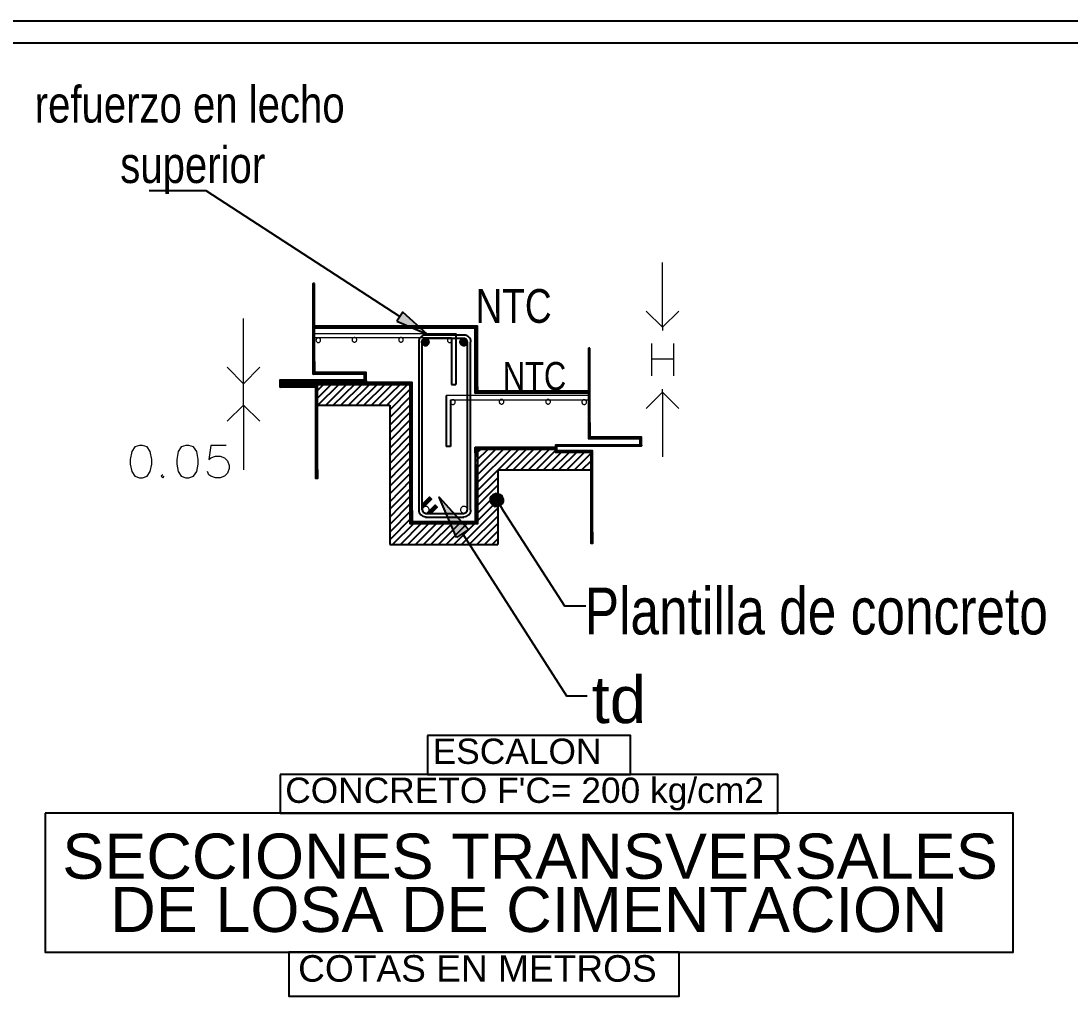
# Model space of a CAD drawing. Header units: metres. Extents: x 2.9 to 42.8, y 1.7 to 28.7.
# Drawn here: x 28.96 to 34.13, y 23.87 to 28.67 of the extents above; entities that cross this region are included whole.
import ezdxf

# ---------------------------------------------------------------- set-up
doc = ezdxf.new("R2010")
doc.units = ezdxf.units.M
for name, color, linetype in [('CIAN', 4, 'Continuous'), ('NEGRO', 7, 'Continuous'), ('RELLENO_NEGRO', 7, 'Continuous'), ('ROJO', 1, 'Continuous'), ('TEXTO', 7, 'Continuous')]:
    doc.layers.add(name, color=color, linetype=linetype)
for name, color, linetype, true_color in [('RELLENO_RGB_221_221_110', 7, 'Continuous', 0xdddd6e), ('RELLENO_RGB_255_191_000', 40, 'Continuous', 0xffbf00), ('RGB_000_184_184', 7, 'Continuous', 0x00b8b8), ('RGB_149_112_000', 7, 'Continuous', 0x957000), ('RGB_221_221_110', 7, 'Continuous', 0xdddd6e), ('RGB_255_191_000', 40, 'Continuous', 0xffbf00)]:
    doc.layers.add(name, color=color, linetype=linetype, true_color=true_color)
doc.styles.add('ArialMT', font='arial.ttf')

msp = doc.modelspace()

# ---------------------------------------------------------------- hatches: boundary and pattern name
at = {"layer": 'RELLENO_NEGRO'}
h = msp.add_hatch(color=256, dxfattribs=at)
h.dxf.hatch_style = 1
h.paths.add_polyline_path([(30.4024, 27.3791), (30.3953, 27.3791), (30.4024, 26.9399), (30.4024, 27.3791)])
h.paths.add_polyline_path([(30.3953, 27.3791), (30.4024, 26.9399), (30.3953, 26.9328), (30.3953, 27.3791)])
h.paths.add_polyline_path([(30.4024, 26.9399), (30.3953, 26.9328), (30.6564, 26.9399), (30.4024, 26.9399)])
h.paths.add_polyline_path([(30.3953, 26.9328), (30.6564, 26.9399), (30.6493, 26.9328), (30.3953, 26.9328)])
h.paths.add_polyline_path([(30.6564, 26.9399), (30.6493, 26.9328), (30.6564, 26.8975), (30.6564, 26.9399)])
h.paths.add_polyline_path([(30.6493, 26.9328), (30.6564, 26.8975), (30.6493, 26.9046), (30.6493, 26.9328)])
h.paths.add_polyline_path([(30.6564, 26.8975), (30.6493, 26.9046), (30.2401, 26.8975), (30.6564, 26.8975)])
h.paths.add_polyline_path([(30.6493, 26.9046), (30.2401, 26.8975), (30.2331, 26.9046), (30.6493, 26.9046)])
h.paths.add_polyline_path([(30.2401, 26.8975), (30.2331, 26.9046), (30.2401, 26.8728), (30.2401, 26.8975)])
h.paths.add_polyline_path([(30.2331, 26.9046), (30.2401, 26.8728), (30.2331, 26.8676), (30.2331, 26.9046)])
h.paths.add_polyline_path([(30.2401, 26.8728), (30.2331, 26.8676), (30.4165, 26.8728), (30.2401, 26.8728)])
h.paths.add_polyline_path([(30.2331, 26.8676), (30.4165, 26.8728), (30.4094, 26.8676), (30.2331, 26.8676)])
h.paths.add_polyline_path([(30.4165, 26.8728), (30.4094, 26.8676), (30.4165, 26.4178), (30.4165, 26.8728)])
h.paths.add_polyline_path([(30.4094, 26.8676), (30.4165, 26.4178), (30.4094, 26.4178), (30.4094, 26.8676)])
h = msp.add_hatch(color=256, dxfattribs=at)
h.dxf.hatch_style = 1
h.paths.add_polyline_path([(30.8081, 27.1939), (30.958, 27.1286), (30.8381, 27.238), (30.8081, 27.1939)])
h = msp.add_hatch(color=256, dxfattribs=at)
h.dxf.hatch_style = 1
h.paths.add_polyline_path([(31.7588, 27.0598), (31.7535, 27.0598), (31.7588, 26.6206), (31.7588, 27.0598)])
h.paths.add_polyline_path([(31.7535, 27.0598), (31.7588, 26.6206), (31.7535, 26.6136), (31.7535, 27.0598)])
h.paths.add_polyline_path([(31.7588, 26.6206), (31.7535, 26.6136), (32.0146, 26.6206), (31.7588, 26.6206)])
h.paths.add_polyline_path([(31.7535, 26.6136), (32.0146, 26.6206), (32.0075, 26.6136), (31.7535, 26.6136)])
h.paths.add_polyline_path([(32.0146, 26.6206), (32.0075, 26.6136), (32.0146, 26.5783), (32.0146, 26.6206)])
h.paths.add_polyline_path([(32.0075, 26.6136), (32.0146, 26.5783), (32.0075, 26.5836), (32.0075, 26.6136)])
h.paths.add_polyline_path([(32.0146, 26.5783), (32.0075, 26.5836), (31.5965, 26.5783), (32.0146, 26.5783)])
h.paths.add_polyline_path([(32.0075, 26.5836), (31.5965, 26.5783), (31.5912, 26.5836), (32.0075, 26.5836)])
h.paths.add_polyline_path([(31.5965, 26.5783), (31.5912, 26.5836), (31.5965, 26.5536), (31.5965, 26.5783)])
h.paths.add_polyline_path([(31.5912, 26.5836), (31.5965, 26.5536), (31.5912, 26.5465), (31.5912, 26.5836)])
h.paths.add_polyline_path([(31.5965, 26.5536), (31.5912, 26.5465), (31.7729, 26.5536), (31.5965, 26.5536)])
h.paths.add_polyline_path([(31.5912, 26.5465), (31.7729, 26.5536), (31.7659, 26.5465), (31.5912, 26.5465)])
h.paths.add_polyline_path([(31.7729, 26.5536), (31.7659, 26.5465), (31.7729, 26.0967), (31.7729, 26.5536)])
h.paths.add_polyline_path([(31.7659, 26.5465), (31.7729, 26.0967), (31.7659, 26.0967), (31.7659, 26.5465)])
h = msp.add_hatch(color=256, dxfattribs=at)
h.dxf.hatch_style = 1
h.paths.add_polyline_path([(31.1027, 26.1267), (31.0162, 26.326), (31.1609, 26.1655), (31.1027, 26.1267)])
at = {"layer": 'RELLENO_RGB_221_221_110'}
h = msp.add_hatch(color=256, dxfattribs=at)
h.dxf.hatch_style = 1
h.paths.add_polyline_path([(30.3989, 27.1692), (30.3989, 27.1586), (31.205, 27.1692), (30.3989, 27.1692)])
h.paths.add_polyline_path([(30.3989, 27.1586), (31.205, 27.1692), (31.1944, 27.1586), (30.3989, 27.1586)])
h.paths.add_polyline_path([(31.205, 27.1692), (31.1944, 27.1586), (31.205, 26.8482), (31.205, 27.1692)])
h.paths.add_polyline_path([(31.1944, 27.1586), (31.205, 26.8482), (31.1944, 26.8376), (31.1944, 27.1586)])
h.paths.add_polyline_path([(31.205, 26.8482), (31.1944, 26.8376), (31.7553, 26.8482), (31.205, 26.8482)])
h.paths.add_polyline_path([(31.1944, 26.8376), (31.7553, 26.8482), (31.7553, 26.8376), (31.1944, 26.8376)])
h = msp.add_hatch(color=256, dxfattribs=at)
h.dxf.hatch_style = 1
h.paths.add_polyline_path([(30.2366, 26.8905), (30.2366, 26.8799), (30.8839, 26.8905), (30.2366, 26.8905)])
h.paths.add_polyline_path([(30.2366, 26.8799), (30.8839, 26.8905), (30.8733, 26.8799), (30.2366, 26.8799)])
h.paths.add_polyline_path([(30.8839, 26.8905), (30.8733, 26.8799), (30.8839, 26.2043), (30.8839, 26.8905)])
h.paths.add_polyline_path([(30.8733, 26.8799), (30.8839, 26.2043), (30.8733, 26.1937), (30.8733, 26.8799)])
h.paths.add_polyline_path([(30.8839, 26.2043), (30.8733, 26.1937), (31.1944, 26.2043), (30.8839, 26.2043)])
h.paths.add_polyline_path([(30.8733, 26.1937), (31.1944, 26.2043), (31.205, 26.1937), (30.8733, 26.1937)])
h.paths.add_polyline_path([(31.1944, 26.2043), (31.205, 26.1937), (31.1944, 26.5712), (31.1944, 26.2043)])
h.paths.add_polyline_path([(31.205, 26.1937), (31.1944, 26.5712), (31.205, 26.5606), (31.205, 26.1937)])
h.paths.add_polyline_path([(31.1944, 26.5712), (31.205, 26.5606), (31.586, 26.5712), (31.1944, 26.5712)])
h.paths.add_polyline_path([(31.205, 26.5606), (31.586, 26.5712), (31.586, 26.5606), (31.205, 26.5606)])
h = msp.add_hatch(color=256, dxfattribs=at)
h.dxf.hatch_style = 1
h.paths.add_polyline_path([(31.2737, 26.2943), (31.2685, 26.3066), (31.3002, 26.3119), (31.2737, 26.2943)])
h.paths.add_polyline_path([(31.2685, 26.3066), (31.3002, 26.3119), (31.2685, 26.319), (31.2685, 26.3066)])
h.paths.add_polyline_path([(31.3002, 26.3119), (31.2685, 26.319), (31.2737, 26.3296), (31.3002, 26.3119)])
h = msp.add_hatch(color=256, dxfattribs=at)
h.dxf.hatch_style = 1
h.paths.add_polyline_path([(31.2737, 26.3296), (31.2826, 26.3384), (31.3002, 26.3119), (31.2737, 26.3296)])
h = msp.add_hatch(color=256, dxfattribs=at)
h.dxf.hatch_style = 1
h.paths.add_polyline_path([(31.2826, 26.3384), (31.2949, 26.3437), (31.3002, 26.3119), (31.2826, 26.3384)])
h.paths.add_polyline_path([(31.2949, 26.3437), (31.3002, 26.3119), (31.3073, 26.3419), (31.2949, 26.3437)])
h.paths.add_polyline_path([(31.3002, 26.3119), (31.3073, 26.3419), (31.3178, 26.3384), (31.3002, 26.3119)])
h = msp.add_hatch(color=256, dxfattribs=at)
h.dxf.hatch_style = 1
h.paths.add_polyline_path([(31.3178, 26.3384), (31.3267, 26.3296), (31.3002, 26.3119), (31.3178, 26.3384)])
h.paths.add_polyline_path([(31.3267, 26.3296), (31.3002, 26.3119), (31.332, 26.3172), (31.3267, 26.3296)])
h.paths.add_polyline_path([(31.3002, 26.3119), (31.332, 26.3172), (31.332, 26.3049), (31.3002, 26.3119)])
h = msp.add_hatch(color=256, dxfattribs=at)
h.dxf.hatch_style = 1
h.paths.add_polyline_path([(31.3055, 26.2802), (31.2932, 26.2802), (31.3002, 26.3119), (31.3055, 26.2802)])
h.paths.add_polyline_path([(31.2932, 26.2802), (31.3002, 26.3119), (31.2808, 26.2855), (31.2932, 26.2802)])
h.paths.add_polyline_path([(31.3002, 26.3119), (31.2808, 26.2855), (31.2737, 26.2943), (31.3002, 26.3119)])
h = msp.add_hatch(color=256, dxfattribs=at)
h.dxf.hatch_style = 1
h.paths.add_polyline_path([(31.332, 26.3049), (31.3267, 26.2925), (31.3002, 26.3119), (31.332, 26.3049)])
h.paths.add_polyline_path([(31.3267, 26.2925), (31.3002, 26.3119), (31.3178, 26.2837), (31.3267, 26.2925)])
h.paths.add_polyline_path([(31.3002, 26.3119), (31.3178, 26.2837), (31.3055, 26.2802), (31.3002, 26.3119)])
at = {"layer": 'RELLENO_RGB_255_191_000'}
h = msp.add_hatch(color=256, dxfattribs=at)
h.dxf.hatch_style = 1
h.paths.add_polyline_path([(30.9651, 27.0969), (30.9333, 27.0969), (30.9651, 27.0933), (30.9651, 27.0969)])
h.paths.add_polyline_path([(30.9333, 27.0969), (30.9651, 27.0933), (30.9316, 27.0933), (30.9333, 27.0969)])
h = msp.add_hatch(color=256, dxfattribs=at)
h.dxf.hatch_style = 1
h.paths.add_polyline_path([(30.9633, 27.1004), (30.9351, 27.1004), (30.9651, 27.0969), (30.9633, 27.1004)])
h.paths.add_polyline_path([(30.9351, 27.1004), (30.9651, 27.0969), (30.9333, 27.0969), (30.9351, 27.1004)])
h = msp.add_hatch(color=256, dxfattribs=at)
h.dxf.hatch_style = 1
h.paths.add_polyline_path([(30.9615, 27.1022), (30.9368, 27.1022), (30.9633, 27.1004), (30.9615, 27.1022)])
h.paths.add_polyline_path([(30.9368, 27.1022), (30.9633, 27.1004), (30.9351, 27.1004), (30.9368, 27.1022)])
h = msp.add_hatch(color=256, dxfattribs=at)
h.dxf.hatch_style = 1
h.paths.add_polyline_path([(30.9598, 27.1039), (30.9386, 27.1039), (30.9615, 27.1022), (30.9598, 27.1039)])
h.paths.add_polyline_path([(30.9386, 27.1039), (30.9615, 27.1022), (30.9368, 27.1022), (30.9386, 27.1039)])
h = msp.add_hatch(color=256, dxfattribs=at)
h.dxf.hatch_style = 1
h.paths.add_polyline_path([(30.9562, 27.1057), (30.9421, 27.1057), (30.9598, 27.1039), (30.9562, 27.1057)])
h.paths.add_polyline_path([(30.9421, 27.1057), (30.9598, 27.1039), (30.9386, 27.1039), (30.9421, 27.1057)])
h = msp.add_hatch(color=256, dxfattribs=at)
h.dxf.hatch_style = 1
h.paths.add_polyline_path([(30.9545, 27.1074), (30.9439, 27.1074), (30.9562, 27.1057), (30.9545, 27.1074)])
h.paths.add_polyline_path([(30.9439, 27.1074), (30.9562, 27.1057), (30.9421, 27.1057), (30.9439, 27.1074)])
h = msp.add_hatch(color=256, dxfattribs=at)
h.dxf.hatch_style = 1
h.paths.add_polyline_path([(30.951, 27.1074), (30.9474, 27.1074), (30.9545, 27.1074), (30.951, 27.1074)])
h.paths.add_polyline_path([(30.9474, 27.1074), (30.9545, 27.1074), (30.9439, 27.1074), (30.9474, 27.1074)])
h = msp.add_hatch(color=256, dxfattribs=at)
h.dxf.hatch_style = 1
h.paths.add_polyline_path([(31.1538, 27.0969), (31.1221, 27.0969), (31.1538, 27.0933), (31.1538, 27.0969)])
h.paths.add_polyline_path([(31.1221, 27.0969), (31.1538, 27.0933), (31.1203, 27.0933), (31.1221, 27.0969)])
h = msp.add_hatch(color=256, dxfattribs=at)
h.dxf.hatch_style = 1
h.paths.add_polyline_path([(31.152, 27.0986), (31.1238, 27.0986), (31.1538, 27.0969), (31.152, 27.0986)])
h.paths.add_polyline_path([(31.1238, 27.0986), (31.1538, 27.0969), (31.1221, 27.0969), (31.1238, 27.0986)])
h = msp.add_hatch(color=256, dxfattribs=at)
h.dxf.hatch_style = 1
h.paths.add_polyline_path([(31.1503, 27.1022), (31.1256, 27.1022), (31.152, 27.1004), (31.1503, 27.1022)])
h.paths.add_polyline_path([(31.1256, 27.1022), (31.152, 27.1004), (31.1238, 27.1004), (31.1256, 27.1022)])
h = msp.add_hatch(color=256, dxfattribs=at)
h.dxf.hatch_style = 1
h.paths.add_polyline_path([(31.152, 27.1004), (31.1238, 27.1004), (31.152, 27.0986), (31.152, 27.1004)])
h.paths.add_polyline_path([(31.1238, 27.1004), (31.152, 27.0986), (31.1238, 27.0986), (31.1238, 27.1004)])
h = msp.add_hatch(color=256, dxfattribs=at)
h.dxf.hatch_style = 1
h.paths.add_polyline_path([(31.1485, 27.1039), (31.1273, 27.1039), (31.1503, 27.1022), (31.1485, 27.1039)])
h.paths.add_polyline_path([(31.1273, 27.1039), (31.1503, 27.1022), (31.1256, 27.1022), (31.1273, 27.1039)])
h = msp.add_hatch(color=256, dxfattribs=at)
h.dxf.hatch_style = 1
h.paths.add_polyline_path([(31.1468, 27.1039), (31.1291, 27.1039), (31.1485, 27.1039), (31.1468, 27.1039)])
h.paths.add_polyline_path([(31.1291, 27.1039), (31.1485, 27.1039), (31.1273, 27.1039), (31.1291, 27.1039)])
h = msp.add_hatch(color=256, dxfattribs=at)
h.dxf.hatch_style = 1
h.paths.add_polyline_path([(31.145, 27.1057), (31.1309, 27.1057), (31.1468, 27.1057), (31.145, 27.1057)])
h.paths.add_polyline_path([(31.1309, 27.1057), (31.1468, 27.1057), (31.1291, 27.1057), (31.1309, 27.1057)])
h = msp.add_hatch(color=256, dxfattribs=at)
h.dxf.hatch_style = 1
h.paths.add_polyline_path([(31.1468, 27.1057), (31.1291, 27.1057), (31.1468, 27.1039), (31.1468, 27.1057)])
h.paths.add_polyline_path([(31.1291, 27.1057), (31.1468, 27.1039), (31.1291, 27.1039), (31.1291, 27.1057)])
h = msp.add_hatch(color=256, dxfattribs=at)
h.dxf.hatch_style = 1
h.paths.add_polyline_path([(31.1432, 27.1074), (31.1326, 27.1074), (31.145, 27.1057), (31.1432, 27.1074)])
h.paths.add_polyline_path([(31.1326, 27.1074), (31.145, 27.1057), (31.1309, 27.1057), (31.1326, 27.1074)])
h = msp.add_hatch(color=256, dxfattribs=at)
h.dxf.hatch_style = 1
h.paths.add_polyline_path([(31.1415, 27.1074), (31.1344, 27.1074), (31.1432, 27.1074), (31.1415, 27.1074)])
h.paths.add_polyline_path([(31.1344, 27.1074), (31.1432, 27.1074), (31.1326, 27.1074), (31.1344, 27.1074)])
h = msp.add_hatch(color=256, dxfattribs=at)
h.dxf.hatch_style = 1
h.paths.add_polyline_path([(31.1379, 27.1074), (31.1397, 27.1074), (31.1344, 27.1074), (31.1379, 27.1074)])
h = msp.add_hatch(color=256, dxfattribs=at)
h.dxf.hatch_style = 1
h.paths.add_polyline_path([(31.1415, 27.1074), (31.1415, 27.1074), (31.1344, 27.1074), (31.1415, 27.1074), (31.1344, 27.1074), (31.1397, 27.1074), (31.1415, 27.1074)])
h = msp.add_hatch(color=256, dxfattribs=at)
h.dxf.hatch_style = 1
h.paths.add_polyline_path([(30.9651, 27.0933), (30.9316, 27.0933), (30.9668, 27.0898), (30.9651, 27.0933)])
h.paths.add_polyline_path([(30.9316, 27.0933), (30.9668, 27.0898), (30.9316, 27.0898), (30.9316, 27.0933)])
h = msp.add_hatch(color=256, dxfattribs=at)
h.dxf.hatch_style = 1
h.paths.add_polyline_path([(30.9668, 27.0898), (30.9316, 27.0898), (30.9651, 27.088), (30.9668, 27.0898)])
h.paths.add_polyline_path([(30.9316, 27.0898), (30.9651, 27.088), (30.9316, 27.088), (30.9316, 27.0898)])
h = msp.add_hatch(color=256, dxfattribs=at)
h.dxf.hatch_style = 1
h.paths.add_polyline_path([(30.9651, 27.088), (30.9316, 27.088), (30.9651, 27.0845), (30.9651, 27.088)])
h.paths.add_polyline_path([(30.9316, 27.088), (30.9651, 27.0845), (30.9333, 27.0845), (30.9316, 27.088)])
h = msp.add_hatch(color=256, dxfattribs=at)
h.dxf.hatch_style = 1
h.paths.add_polyline_path([(30.9651, 27.0845), (30.9333, 27.0845), (30.9633, 27.081), (30.9651, 27.0845)])
h.paths.add_polyline_path([(30.9333, 27.0845), (30.9633, 27.081), (30.9351, 27.081), (30.9333, 27.0845)])
h = msp.add_hatch(color=256, dxfattribs=at)
h.dxf.hatch_style = 1
h.paths.add_polyline_path([(30.9633, 27.081), (30.9351, 27.081), (30.9615, 27.0792), (30.9633, 27.081)])
h.paths.add_polyline_path([(30.9351, 27.081), (30.9615, 27.0792), (30.9368, 27.0792), (30.9351, 27.081)])
h = msp.add_hatch(color=256, dxfattribs=at)
h.dxf.hatch_style = 1
h.paths.add_polyline_path([(30.9615, 27.0792), (30.9368, 27.0792), (30.9598, 27.0775), (30.9615, 27.0792)])
h.paths.add_polyline_path([(30.9368, 27.0792), (30.9598, 27.0775), (30.9386, 27.0775), (30.9368, 27.0792)])
h = msp.add_hatch(color=256, dxfattribs=at)
h.dxf.hatch_style = 1
h.paths.add_polyline_path([(30.9598, 27.0775), (30.9386, 27.0775), (30.9562, 27.0757), (30.9598, 27.0775)])
h.paths.add_polyline_path([(30.9386, 27.0775), (30.9562, 27.0757), (30.9421, 27.0757), (30.9386, 27.0775)])
h = msp.add_hatch(color=256, dxfattribs=at)
h.dxf.hatch_style = 1
h.paths.add_polyline_path([(30.9562, 27.0757), (30.9421, 27.0757), (30.9545, 27.0739), (30.9562, 27.0757)])
h.paths.add_polyline_path([(30.9421, 27.0757), (30.9545, 27.0739), (30.9439, 27.0739), (30.9421, 27.0757)])
h = msp.add_hatch(color=256, dxfattribs=at)
h.dxf.hatch_style = 1
h.paths.add_polyline_path([(30.9545, 27.0739), (30.9439, 27.0739), (30.951, 27.0739), (30.9545, 27.0739)])
h.paths.add_polyline_path([(30.9439, 27.0739), (30.951, 27.0739), (30.9474, 27.0739), (30.9439, 27.0739)])
h = msp.add_hatch(color=256, dxfattribs=at)
h.dxf.hatch_style = 1
h.paths.add_polyline_path([(31.1538, 27.0933), (31.1203, 27.0933), (31.1556, 27.0898), (31.1538, 27.0933)])
h.paths.add_polyline_path([(31.1203, 27.0933), (31.1556, 27.0898), (31.1203, 27.0898), (31.1203, 27.0933)])
h = msp.add_hatch(color=256, dxfattribs=at)
h.dxf.hatch_style = 1
h.paths.add_polyline_path([(31.1556, 27.0898), (31.1203, 27.0898), (31.1538, 27.088), (31.1556, 27.0898)])
h.paths.add_polyline_path([(31.1203, 27.0898), (31.1538, 27.088), (31.1203, 27.088), (31.1203, 27.0898)])
h = msp.add_hatch(color=256, dxfattribs=at)
h.dxf.hatch_style = 1
h.paths.add_polyline_path([(31.1538, 27.088), (31.1203, 27.088), (31.1538, 27.0845), (31.1538, 27.088)])
h.paths.add_polyline_path([(31.1203, 27.088), (31.1538, 27.0845), (31.1221, 27.0845), (31.1203, 27.088)])
h = msp.add_hatch(color=256, dxfattribs=at)
h.dxf.hatch_style = 1
h.paths.add_polyline_path([(31.1538, 27.0845), (31.1221, 27.0845), (31.152, 27.081), (31.1538, 27.0845)])
h.paths.add_polyline_path([(31.1221, 27.0845), (31.152, 27.081), (31.1238, 27.081), (31.1221, 27.0845)])
h = msp.add_hatch(color=256, dxfattribs=at)
h.dxf.hatch_style = 1
h.paths.add_polyline_path([(31.152, 27.081), (31.1238, 27.081), (31.1503, 27.0792), (31.152, 27.081)])
h.paths.add_polyline_path([(31.1238, 27.081), (31.1503, 27.0792), (31.1256, 27.0792), (31.1238, 27.081)])
h = msp.add_hatch(color=256, dxfattribs=at)
h.dxf.hatch_style = 1
h.paths.add_polyline_path([(31.1503, 27.0792), (31.1256, 27.0792), (31.1485, 27.0775), (31.1503, 27.0792)])
h.paths.add_polyline_path([(31.1256, 27.0792), (31.1485, 27.0775), (31.1273, 27.0775), (31.1256, 27.0792)])
h = msp.add_hatch(color=256, dxfattribs=at)
h.dxf.hatch_style = 1
h.paths.add_polyline_path([(31.1485, 27.0775), (31.1273, 27.0775), (31.145, 27.0757), (31.1485, 27.0775)])
h.paths.add_polyline_path([(31.1273, 27.0775), (31.145, 27.0757), (31.1309, 27.0757), (31.1273, 27.0775)])
h = msp.add_hatch(color=256, dxfattribs=at)
h.dxf.hatch_style = 1
h.paths.add_polyline_path([(31.145, 27.0757), (31.1309, 27.0757), (31.1432, 27.0739), (31.145, 27.0757)])
h.paths.add_polyline_path([(31.1309, 27.0757), (31.1432, 27.0739), (31.1326, 27.0739), (31.1309, 27.0757)])
h = msp.add_hatch(color=256, dxfattribs=at)
h.dxf.hatch_style = 1
h.paths.add_polyline_path([(31.1432, 27.0739), (31.1326, 27.0739), (31.1397, 27.0739), (31.1432, 27.0739)])
h.paths.add_polyline_path([(31.1326, 27.0739), (31.1397, 27.0739), (31.1362, 27.0739), (31.1326, 27.0739)])

# ---------------------------------------------------------------- linework, layer by layer
at = {"layer": 'CIAN', "lineweight": -3}
msp.add_lwpolyline([(30.2331, 24.9573), (30.2331, 24.7668), (32.6866, 24.7668), (32.6866, 24.9573)], close=True, dxfattribs=at)
at = {"layer": 'NEGRO', "lineweight": -3}
for points in [[(30.824, 27.215), (29.8679, 27.8359), (29.5875, 27.8359)], [(31.1309, 26.1461), (31.6442, 25.3453), (31.7465, 25.3453)]]:
    msp.add_lwpolyline(points, dxfattribs=at)
at = {"layer": 'NEGRO', "lineweight": 9}
for points in [[(32.1169, 27.3226), (32.1169, 27.4832)], [(32.1169, 27.1639), (32.1169, 27.3226)], [(30.0514, 27.0457), (30.0514, 27.2062)], [(32.198, 27.2433), (32.1169, 27.1639), (32.0375, 27.2433)], [(32.1169, 27.1639), (32.1169, 27.148)], [(29.972, 26.9663), (30.0514, 26.8852), (30.0514, 27.0457)], [(32.064, 26.924), (32.064, 27.0828)], [(32.1716, 27.0828), (32.1716, 26.924)], [(32.064, 27.0069), (32.1716, 27.0069)], [(30.0514, 26.7794), (30.0514, 26.8852), (30.1325, 26.9663)], [(32.0375, 26.7635), (32.1169, 26.8429), (32.198, 26.7635)], [(32.1169, 26.8429), (32.1169, 26.8587)], [(32.1169, 26.8429), (32.1169, 26.6841)], [(29.972, 26.7), (30.0514, 26.7794), (30.1325, 26.7)], [(30.0514, 26.7794), (30.0514, 26.6188)], [(32.1169, 26.6841), (32.1169, 26.5236)], [(29.9667, 26.58), (29.8909, 26.58), (29.882, 26.5112), (29.8909, 26.5201), (29.9138, 26.5271), (29.9367, 26.5271), (29.9579, 26.5201), (29.9738, 26.5042), (29.9808, 26.4813), (29.9808, 26.4672), (29.9738, 26.4442), (29.9579, 26.4283), (29.9367, 26.4213), (29.9138, 26.4213), (29.8909, 26.4283), (29.882, 26.4354), (29.875, 26.4513)], [(30.0514, 26.6188), (30.0514, 26.4601)], [(29.6545, 26.4354), (29.6457, 26.4283), (29.6545, 26.4213), (29.6616, 26.4283)]]:
    msp.add_lwpolyline(points, dxfattribs=at)
at = {"layer": 'NEGRO', "lineweight": -3}
for points in [[(30.4024, 27.3791), (30.3953, 27.3791), (30.4024, 26.9399)], [(30.3953, 27.3791), (30.4024, 26.9399), (30.3953, 26.9328)], [(30.8081, 27.1939), (30.958, 27.1286), (30.8381, 27.238)], [(31.7588, 27.0598), (31.7535, 27.0598), (31.7588, 26.6206)], [(31.7535, 27.0598), (31.7588, 26.6206), (31.7535, 26.6136)], [(30.4024, 26.9399), (30.3953, 26.9328), (30.6564, 26.9399)], [(30.3953, 26.9328), (30.6564, 26.9399), (30.6493, 26.9328)], [(30.6564, 26.9399), (30.6493, 26.9328), (30.6564, 26.8975)], [(30.6493, 26.9046), (30.2401, 26.8975), (30.2331, 26.9046)], [(30.2401, 26.8975), (30.2331, 26.9046), (30.2401, 26.8728)], [(30.2331, 26.9046), (30.2401, 26.8728), (30.2331, 26.8676)], [(30.6564, 26.8975), (30.6493, 26.9046), (30.2401, 26.8975)], [(30.6493, 26.9328), (30.6564, 26.8975), (30.6493, 26.9046)], [(30.2401, 26.8728), (30.2331, 26.8676), (30.4165, 26.8728)], [(30.2331, 26.8676), (30.4165, 26.8728), (30.4094, 26.8676)], [(30.4165, 26.8728), (30.4094, 26.8676), (30.4165, 26.4178)], [(30.4094, 26.8676), (30.4165, 26.4178), (30.4094, 26.4178)], [(32.0075, 26.5836), (31.5965, 26.5783), (31.5912, 26.5836)], [(31.5965, 26.5783), (31.5912, 26.5836), (31.5965, 26.5536)], [(31.5912, 26.5836), (31.5965, 26.5536), (31.5912, 26.5465)], [(32.0146, 26.5783), (32.0075, 26.5836), (31.5965, 26.5783)], [(31.7588, 26.6206), (31.7535, 26.6136), (32.0146, 26.6206)], [(31.7535, 26.6136), (32.0146, 26.6206), (32.0075, 26.6136)], [(32.0146, 26.6206), (32.0075, 26.6136), (32.0146, 26.5783)], [(32.0075, 26.6136), (32.0146, 26.5783), (32.0075, 26.5836)], [(31.5965, 26.5536), (31.5912, 26.5465), (31.7729, 26.5536)], [(31.5912, 26.5465), (31.7729, 26.5536), (31.7659, 26.5465)], [(31.7729, 26.5536), (31.7659, 26.5465), (31.7729, 26.0967)], [(31.7659, 26.5465), (31.7729, 26.0967), (31.7659, 26.0967)], [(31.1027, 26.1267), (31.0162, 26.326), (31.1609, 26.1655)], [(30.9598, 25.1495), (30.9598, 24.9573), (31.9599, 24.9573), (31.9599, 25.1495)], [(29.0742, 24.7668), (29.0742, 24.0824), (33.8455, 24.0824), (33.8455, 24.7668)], [(30.2754, 24.0824), (30.2754, 23.8654), (32.1998, 23.8654), (32.1998, 24.0824)]]:
    msp.add_lwpolyline(points, close=True, dxfattribs=at)
at = {"layer": 'NEGRO', "lineweight": 9}
for points in [[(29.5398, 26.58), (29.5169, 26.573), (29.501, 26.5501), (29.494, 26.5112), (29.494, 26.4883), (29.501, 26.4513), (29.5169, 26.4283), (29.5398, 26.4213), (29.554, 26.4213), (29.5769, 26.4283), (29.5928, 26.4513), (29.5998, 26.4883), (29.5998, 26.5112), (29.5928, 26.5501), (29.5769, 26.573), (29.554, 26.58)], [(29.7674, 26.58), (29.7445, 26.573), (29.7303, 26.5501), (29.7233, 26.5112), (29.7233, 26.4883), (29.7303, 26.4513), (29.7445, 26.4283), (29.7674, 26.4213), (29.7833, 26.4213), (29.8062, 26.4283), (29.8221, 26.4513), (29.8291, 26.4883), (29.8291, 26.5112), (29.8221, 26.5501), (29.8062, 26.573), (29.7833, 26.58)]]:
    msp.add_lwpolyline(points, close=True, dxfattribs=at)
at = {"layer": 'RGB_000_184_184', "lineweight": -3}
msp.add_lwpolyline([(3.9017, 28.6738), (41.8042, 28.6738), (41.8042, 28.5644), (3.9017, 28.5644)], dxfattribs=at)
at = {"layer": 'RGB_149_112_000', "lineweight": -3}
for points in [[(31.1997, 27.1639), (31.1997, 26.8429)], [(31.078, 27.111), (31.078, 26.8817)], [(31.0991, 27.1321), (31.0991, 26.8817)], [(30.2366, 26.8852), (30.8786, 26.8852)], [(30.8786, 26.8852), (30.8786, 26.5236)], [(31.078, 26.8817), (31.0991, 26.8817)], [(31.1997, 26.8429), (31.7553, 26.8429)], [(31.0515, 26.827), (31.0515, 26.5747)], [(31.0727, 26.8058), (31.0727, 26.5747)], [(31.0727, 26.5747), (31.0515, 26.5747)]]:
    msp.add_lwpolyline(points, dxfattribs=at)
at = {"layer": 'RGB_221_221_110', "lineweight": -3}
for points in [[(30.3989, 27.1692), (30.3989, 27.1586), (31.205, 27.1692)], [(30.3989, 27.1586), (31.205, 27.1692), (31.1944, 27.1586)], [(31.205, 27.1692), (31.1944, 27.1586), (31.205, 26.8482)], [(31.1944, 27.1586), (31.205, 26.8482), (31.1944, 26.8376)], [(30.2366, 26.8905), (30.2366, 26.8799), (30.8839, 26.8905)], [(30.2366, 26.8799), (30.8839, 26.8905), (30.8733, 26.8799)], [(30.8839, 26.8905), (30.8733, 26.8799), (30.8839, 26.2043)], [(30.8733, 26.8799), (30.8839, 26.2043), (30.8733, 26.1937)], [(31.205, 26.8482), (31.1944, 26.8376), (31.7553, 26.8482)], [(31.1944, 26.8376), (31.7553, 26.8482), (31.7553, 26.8376)], [(31.1944, 26.2043), (31.205, 26.1937), (31.1944, 26.5712)], [(31.205, 26.1937), (31.1944, 26.5712), (31.205, 26.5606)], [(31.1944, 26.5712), (31.205, 26.5606), (31.586, 26.5712)], [(31.205, 26.5606), (31.586, 26.5712), (31.586, 26.5606)], [(31.3002, 26.3119), (31.2685, 26.319), (31.2737, 26.3296)], [(31.2737, 26.3296), (31.2826, 26.3384), (31.3002, 26.3119)], [(31.2826, 26.3384), (31.2949, 26.3437), (31.3002, 26.3119)], [(31.2949, 26.3437), (31.3002, 26.3119), (31.3073, 26.3419)], [(31.3002, 26.3119), (31.3073, 26.3419), (31.3178, 26.3384)], [(31.3178, 26.3384), (31.3267, 26.3296), (31.3002, 26.3119)], [(31.3267, 26.3296), (31.3002, 26.3119), (31.332, 26.3172)], [(31.2685, 26.3066), (31.3002, 26.3119), (31.2685, 26.319)], [(31.2737, 26.2943), (31.2685, 26.3066), (31.3002, 26.3119)], [(31.3002, 26.3119), (31.2808, 26.2855), (31.2737, 26.2943)], [(31.2932, 26.2802), (31.3002, 26.3119), (31.2808, 26.2855)], [(31.3055, 26.2802), (31.2932, 26.2802), (31.3002, 26.3119)], [(31.3002, 26.3119), (31.332, 26.3172), (31.332, 26.3049)], [(31.332, 26.3049), (31.3267, 26.2925), (31.3002, 26.3119)], [(31.3267, 26.2925), (31.3002, 26.3119), (31.3178, 26.2837)], [(31.3002, 26.3119), (31.3178, 26.2837), (31.3055, 26.2802)], [(30.8839, 26.2043), (30.8733, 26.1937), (31.1944, 26.2043)], [(30.8733, 26.1937), (31.1944, 26.2043), (31.205, 26.1937)]]:
    msp.add_lwpolyline(points, close=True, dxfattribs=at)
for points in [[(30.3989, 27.1639), (31.1997, 27.1639)], [(30.2454, 26.8711), (30.2613, 26.8852)], [(30.2842, 26.8711), (30.2983, 26.8852)], [(30.3212, 26.8711), (30.3371, 26.8852)], [(30.3583, 26.8711), (30.3742, 26.8852)], [(30.3971, 26.8711), (30.413, 26.8852)], [(30.413, 26.8482), (30.45, 26.8852)], [(30.413, 26.8111), (30.4871, 26.8852)], [(30.4183, 26.7794), (30.5259, 26.8852)], [(30.4571, 26.7794), (30.5629, 26.8852)], [(30.4941, 26.7794), (30.6017, 26.8852)], [(30.5312, 26.7794), (30.6387, 26.8852)], [(30.57, 26.7794), (30.6758, 26.8852)], [(30.607, 26.7794), (30.7146, 26.8852)], [(30.6458, 26.7794), (30.7516, 26.8852)], [(30.6828, 26.7794), (30.7887, 26.8852)], [(30.7199, 26.7794), (30.8275, 26.8852)], [(30.7587, 26.7794), (30.8645, 26.8852)], [(30.7728, 26.7564), (30.8786, 26.8623)], [(30.7728, 26.7176), (30.8786, 26.8252)], [(30.7728, 26.6806), (30.8786, 26.7864)], [(30.413, 26.7794), (30.7728, 26.7794)], [(30.7728, 26.7794), (30.7728, 26.0914)], [(30.7728, 26.6435), (30.8786, 26.7494)], [(30.7728, 26.6047), (30.8786, 26.7123)], [(30.7728, 26.5677), (30.8786, 26.6735)], [(30.7728, 26.5289), (30.8786, 26.6365)], [(30.7728, 26.4918), (30.8786, 26.5994)], [(30.7728, 26.4548), (30.8786, 26.5606)], [(31.1997, 26.5412), (31.2244, 26.5659)], [(31.1997, 26.5042), (31.2614, 26.5659)], [(31.1997, 26.4654), (31.2984, 26.5659)], [(31.1997, 26.4283), (31.3372, 26.5659)], [(31.1997, 26.3913), (31.3743, 26.5659)], [(31.1997, 26.3525), (31.4131, 26.5659)], [(31.1997, 26.5659), (31.593, 26.5659)], [(31.1997, 26.5659), (31.1997, 26.5236)], [(31.3443, 26.4601), (31.4501, 26.5659)], [(31.3813, 26.4601), (31.4872, 26.5659)], [(31.4184, 26.4601), (31.526, 26.5659)], [(31.4572, 26.4601), (31.563, 26.5659)], [(31.4942, 26.4601), (31.593, 26.5589)], [(31.5313, 26.4601), (31.623, 26.5501)], [(31.5701, 26.4601), (31.6618, 26.5501)], [(31.6071, 26.4601), (31.6988, 26.5501)], [(31.6459, 26.4601), (31.7359, 26.5501)], [(31.683, 26.4601), (31.7694, 26.5465)], [(30.7728, 26.416), (30.8786, 26.5236)], [(30.7728, 26.379), (30.8786, 26.4848)], [(31.72, 26.4601), (31.7694, 26.5077)], [(30.7728, 26.3419), (30.8786, 26.4478)], [(31.3055, 26.4601), (31.7694, 26.4601)], [(31.3055, 26.4601), (31.3055, 26.0914)], [(31.7588, 26.4601), (31.7694, 26.4707)], [(30.7728, 26.3031), (30.8786, 26.4107)], [(30.7728, 26.2661), (30.8786, 26.3719)], [(31.1997, 26.3155), (31.3055, 26.4213)], [(31.1997, 26.2784), (31.3055, 26.3843)], [(30.7728, 26.2273), (30.8786, 26.3349)], [(31.1997, 26.2396), (31.3055, 26.3472)], [(30.7728, 26.1902), (30.8786, 26.2978)], [(31.1273, 26.0914), (31.3055, 26.2714)], [(31.1997, 26.2026), (31.3055, 26.3084)], [(31.3178, 26.2837), (31.3337, 26.2572)], [(30.7728, 26.1532), (30.8786, 26.259)], [(30.7728, 26.1144), (30.8786, 26.222)], [(31.1644, 26.0914), (31.3055, 26.2326)], [(31.3337, 26.2572), (31.6336, 25.7898), (31.7394, 25.7898)], [(30.7869, 26.0914), (30.8945, 26.199)], [(30.8257, 26.0914), (30.9316, 26.199)], [(30.8628, 26.0914), (30.9686, 26.199)], [(30.8786, 26.199), (31.1997, 26.199)], [(30.8998, 26.0914), (31.0074, 26.199)], [(30.9386, 26.0914), (31.0444, 26.199)], [(30.9757, 26.0914), (31.0833, 26.199)], [(31.0127, 26.0914), (31.1203, 26.199)], [(31.0515, 26.0914), (31.1573, 26.199)], [(31.0885, 26.0914), (31.1961, 26.199)], [(31.2014, 26.0914), (31.3055, 26.1955)], [(31.2402, 26.0914), (31.3055, 26.1585)], [(31.2773, 26.0914), (31.3055, 26.1197)], [(30.7728, 26.0914), (31.3055, 26.0914)]]:
    msp.add_lwpolyline(points, dxfattribs=at)
at = {"layer": 'RGB_255_191_000', "lineweight": -3}
for points in [[(30.9501, 27.1251), (30.9431, 27.1244), (30.9367, 27.1224), (30.9308, 27.1192), (30.9258, 27.115), (30.9216, 27.1099), (30.9184, 27.1041), (30.9164, 27.0976), (30.9157, 27.0907)], [(30.9501, 27.1074), (30.9467, 27.1071), (30.9436, 27.1061), (30.9407, 27.1046), (30.9382, 27.1025), (30.9362, 27.1001), (30.9346, 27.0972), (30.9337, 27.0941), (30.9333, 27.0907)], [(31.1379, 27.1251), (30.9492, 27.1251)], [(31.1379, 27.1074), (30.9492, 27.1074)], [(31.1538, 27.0969), (31.1221, 27.0969), (31.1538, 27.0969)], [(31.1221, 27.0969), (31.1538, 27.0969), (31.1221, 27.0969)], [(31.1503, 27.1022), (31.1256, 27.1022), (31.1503, 27.1022)], [(31.1256, 27.1022), (31.1503, 27.1022), (31.1256, 27.1022)], [(31.1732, 27.0907), (31.1725, 27.0976), (31.1705, 27.1041), (31.1673, 27.1099), (31.1631, 27.115), (31.158, 27.1192), (31.1522, 27.1224), (31.1457, 27.1244), (31.1388, 27.1251)], [(31.1556, 27.0907), (31.1552, 27.0941), (31.1543, 27.0972), (31.1527, 27.1001), (31.1507, 27.1025), (31.1482, 27.1046), (31.1453, 27.1061), (31.1422, 27.1071), (31.1388, 27.1074)], [(30.9157, 27.0898), (30.9157, 26.2625)], [(30.9316, 27.0898), (30.9316, 26.2625)], [(31.1538, 27.0933), (31.1203, 27.0933), (31.1538, 27.0933)], [(31.1203, 27.0933), (31.1538, 27.0933), (31.1203, 27.0933)], [(31.1556, 26.2625), (31.1556, 27.0898)], [(31.1714, 26.2625), (31.1714, 27.0898)], [(30.9157, 26.9663), (30.9157, 26.9434)], [(30.9368, 26.2731), (30.9792, 26.3155), (30.9686, 26.326), (30.9316, 26.2872)], [(30.9598, 26.2484), (30.9968, 26.2855), (31.0074, 26.2767), (30.9757, 26.2449)], [(30.9157, 26.2634), (30.9164, 26.2565), (30.9184, 26.25), (30.9216, 26.2442), (30.9258, 26.2391), (30.9308, 26.2349), (30.9367, 26.2317), (30.9431, 26.2297), (30.9501, 26.229)], [(30.9333, 26.2634), (30.9337, 26.26), (30.9346, 26.2569), (30.9362, 26.2541), (30.9382, 26.2516), (30.9407, 26.2495), (30.9436, 26.248), (30.9467, 26.247), (30.9501, 26.2467)], [(30.9492, 26.2449), (31.1379, 26.2449)], [(30.9492, 26.2273), (31.1379, 26.2273)], [(31.1388, 26.2467), (31.1422, 26.247), (31.1453, 26.248), (31.1482, 26.2495), (31.1507, 26.2516), (31.1527, 26.2541), (31.1543, 26.2569), (31.1552, 26.26), (31.1556, 26.2634)], [(31.1388, 26.229), (31.1457, 26.2297), (31.1522, 26.2317), (31.158, 26.2349), (31.1631, 26.2391), (31.1673, 26.2442), (31.1705, 26.25), (31.1725, 26.2565), (31.1732, 26.2634)]]:
    msp.add_lwpolyline(points, dxfattribs=at)
for points in [[(30.9333, 27.0969), (30.9651, 27.0933), (30.9316, 27.0933)], [(30.9351, 27.1004), (30.9651, 27.0969), (30.9333, 27.0969)], [(30.9651, 27.0969), (30.9333, 27.0969), (30.9651, 27.0933)], [(30.9368, 27.1022), (30.9633, 27.1004), (30.9351, 27.1004)], [(30.9633, 27.1004), (30.9351, 27.1004), (30.9651, 27.0969)], [(30.9386, 27.1039), (30.9615, 27.1022), (30.9368, 27.1022)], [(30.9615, 27.1022), (30.9368, 27.1022), (30.9633, 27.1004)], [(30.9421, 27.1057), (30.9598, 27.1039), (30.9386, 27.1039)], [(30.9598, 27.1039), (30.9386, 27.1039), (30.9615, 27.1022)], [(30.9439, 27.1074), (30.9562, 27.1057), (30.9421, 27.1057)], [(30.9562, 27.1057), (30.9421, 27.1057), (30.9598, 27.1039)], [(30.9474, 27.1074), (30.9545, 27.1074), (30.9439, 27.1074)], [(30.9545, 27.1074), (30.9439, 27.1074), (30.9562, 27.1057)], [(30.951, 27.1074), (30.9474, 27.1074), (30.9545, 27.1074)], [(31.1221, 27.0969), (31.1538, 27.0933), (31.1203, 27.0933)], [(31.1238, 27.0986), (31.1538, 27.0969), (31.1221, 27.0969)], [(31.1538, 27.0969), (31.1221, 27.0969), (31.1538, 27.0933)], [(31.1256, 27.1022), (31.152, 27.1004), (31.1238, 27.1004)], [(31.152, 27.1004), (31.1238, 27.1004), (31.152, 27.0986)], [(31.1238, 27.1004), (31.152, 27.0986), (31.1238, 27.0986)], [(31.152, 27.0986), (31.1238, 27.0986), (31.1538, 27.0969)], [(31.1273, 27.1039), (31.1503, 27.1022), (31.1256, 27.1022)], [(31.1503, 27.1022), (31.1256, 27.1022), (31.152, 27.1004)], [(31.1291, 27.1039), (31.1485, 27.1039), (31.1273, 27.1039)], [(31.1485, 27.1039), (31.1273, 27.1039), (31.1503, 27.1022)], [(31.1309, 27.1057), (31.1468, 27.1057), (31.1291, 27.1057)], [(31.1468, 27.1057), (31.1291, 27.1057), (31.1468, 27.1039)], [(31.1291, 27.1057), (31.1468, 27.1039), (31.1291, 27.1039)], [(31.1468, 27.1039), (31.1291, 27.1039), (31.1485, 27.1039)], [(31.1326, 27.1074), (31.145, 27.1057), (31.1309, 27.1057)], [(31.145, 27.1057), (31.1309, 27.1057), (31.1468, 27.1057)], [(31.1344, 27.1074), (31.1432, 27.1074), (31.1326, 27.1074)], [(31.1432, 27.1074), (31.1326, 27.1074), (31.145, 27.1057)], [(31.1379, 27.1074), (31.1397, 27.1074), (31.1344, 27.1074)], [(31.1415, 27.1074), (31.1344, 27.1074), (31.1415, 27.1074), (31.1344, 27.1074), (31.1397, 27.1074)], [(31.1415, 27.1074), (31.1344, 27.1074), (31.1432, 27.1074)], [(30.9651, 27.0933), (30.9316, 27.0933), (30.9668, 27.0898)], [(30.9316, 27.0933), (30.9668, 27.0898), (30.9316, 27.0898)], [(30.9668, 27.0898), (30.9316, 27.0898), (30.9651, 27.088)], [(30.9316, 27.0898), (30.9651, 27.088), (30.9316, 27.088)], [(30.9651, 27.088), (30.9316, 27.088), (30.9651, 27.0845)], [(30.9316, 27.088), (30.9651, 27.0845), (30.9333, 27.0845)], [(30.9651, 27.0845), (30.9333, 27.0845), (30.9633, 27.081)], [(30.9333, 27.0845), (30.9633, 27.081), (30.9351, 27.081)], [(30.9633, 27.081), (30.9351, 27.081), (30.9615, 27.0792)], [(30.9351, 27.081), (30.9615, 27.0792), (30.9368, 27.0792)], [(30.9615, 27.0792), (30.9368, 27.0792), (30.9598, 27.0775)], [(30.9368, 27.0792), (30.9598, 27.0775), (30.9386, 27.0775)], [(30.9598, 27.0775), (30.9386, 27.0775), (30.9562, 27.0757)], [(30.9386, 27.0775), (30.9562, 27.0757), (30.9421, 27.0757)], [(30.9562, 27.0757), (30.9421, 27.0757), (30.9545, 27.0739)], [(30.9421, 27.0757), (30.9545, 27.0739), (30.9439, 27.0739)], [(30.9545, 27.0739), (30.9439, 27.0739), (30.951, 27.0739)], [(30.9439, 27.0739), (30.951, 27.0739), (30.9474, 27.0739)], [(31.1538, 27.0933), (31.1203, 27.0933), (31.1556, 27.0898)], [(31.1203, 27.0933), (31.1556, 27.0898), (31.1203, 27.0898)], [(31.1556, 27.0898), (31.1203, 27.0898), (31.1538, 27.088)], [(31.1203, 27.0898), (31.1538, 27.088), (31.1203, 27.088)], [(31.1538, 27.088), (31.1203, 27.088), (31.1538, 27.0845)], [(31.1203, 27.088), (31.1538, 27.0845), (31.1221, 27.0845)], [(31.1538, 27.0845), (31.1221, 27.0845), (31.152, 27.081)], [(31.1221, 27.0845), (31.152, 27.081), (31.1238, 27.081)], [(31.152, 27.081), (31.1238, 27.081), (31.1503, 27.0792)], [(31.1238, 27.081), (31.1503, 27.0792), (31.1256, 27.0792)], [(31.1503, 27.0792), (31.1256, 27.0792), (31.1485, 27.0775)], [(31.1256, 27.0792), (31.1485, 27.0775), (31.1273, 27.0775)], [(31.1485, 27.0775), (31.1273, 27.0775), (31.145, 27.0757)], [(31.1273, 27.0775), (31.145, 27.0757), (31.1309, 27.0757)], [(31.145, 27.0757), (31.1309, 27.0757), (31.1432, 27.0739)], [(31.1309, 27.0757), (31.1432, 27.0739), (31.1326, 27.0739)], [(31.1432, 27.0739), (31.1326, 27.0739), (31.1397, 27.0739)], [(31.1326, 27.0739), (31.1397, 27.0739), (31.1362, 27.0739)]]:
    msp.add_lwpolyline(points, close=True, dxfattribs=at)
at = {"layer": 'RGB_255_191_000', "lineweight": 20}
for points in [[(30.9668, 27.0907), (30.9665, 27.0941), (30.9655, 27.0972), (30.964, 27.1001), (30.9619, 27.1025), (30.9594, 27.1046), (30.9566, 27.1061), (30.9535, 27.1071), (30.9501, 27.1074), (30.9467, 27.1071), (30.9436, 27.1061), (30.9407, 27.1046), (30.9382, 27.1025), (30.9362, 27.1001), (30.9346, 27.0972), (30.9337, 27.0941), (30.9333, 27.0907), (30.9337, 27.0873), (30.9346, 27.0842), (30.9362, 27.0813), (30.9382, 27.0788), (30.9407, 27.0768), (30.9436, 27.0752), (30.9467, 27.0743), (30.9501, 27.0739), (30.9535, 27.0743), (30.9566, 27.0752), (30.9594, 27.0768), (30.9619, 27.0788), (30.964, 27.0813), (30.9655, 27.0842), (30.9665, 27.0873)], [(31.1556, 27.0907), (31.1552, 27.0941), (31.1543, 27.0972), (31.1527, 27.1001), (31.1507, 27.1025), (31.1482, 27.1046), (31.1453, 27.1061), (31.1422, 27.1071), (31.1388, 27.1074), (31.1354, 27.1071), (31.1323, 27.1061), (31.1294, 27.1046), (31.127, 27.1025), (31.1249, 27.1001), (31.1234, 27.0972), (31.1224, 27.0941), (31.1221, 27.0907), (31.1224, 27.0873), (31.1234, 27.0842), (31.1249, 27.0813), (31.127, 27.0788), (31.1294, 27.0768), (31.1323, 27.0752), (31.1354, 27.0743), (31.1388, 27.0739), (31.1422, 27.0743), (31.1453, 27.0752), (31.1482, 27.0768), (31.1507, 27.0788), (31.1527, 27.0813), (31.1543, 27.0842), (31.1552, 27.0873)], [(30.9668, 26.2634), (30.9665, 26.2668), (30.9655, 26.2699), (30.964, 26.2728), (30.9619, 26.2753), (30.9594, 26.2773), (30.9566, 26.2789), (30.9535, 26.2798), (30.9501, 26.2802), (30.9467, 26.2798), (30.9436, 26.2789), (30.9407, 26.2773), (30.9382, 26.2753), (30.9362, 26.2728), (30.9346, 26.2699), (30.9337, 26.2668), (30.9333, 26.2634), (30.9337, 26.26), (30.9346, 26.2569), (30.9362, 26.2541), (30.9382, 26.2516), (30.9407, 26.2495), (30.9436, 26.248), (30.9467, 26.247), (30.9501, 26.2467), (30.9535, 26.247), (30.9566, 26.248), (30.9594, 26.2495), (30.9619, 26.2516), (30.964, 26.2541), (30.9655, 26.2569), (30.9665, 26.26)], [(31.1556, 26.2634), (31.1552, 26.2668), (31.1543, 26.2699), (31.1527, 26.2728), (31.1507, 26.2753), (31.1482, 26.2773), (31.1453, 26.2789), (31.1422, 26.2798), (31.1388, 26.2802), (31.1354, 26.2798), (31.1323, 26.2789), (31.1294, 26.2773), (31.127, 26.2753), (31.1249, 26.2728), (31.1234, 26.2699), (31.1224, 26.2668), (31.1221, 26.2634), (31.1224, 26.26), (31.1234, 26.2569), (31.1249, 26.2541), (31.127, 26.2516), (31.1294, 26.2495), (31.1323, 26.248), (31.1354, 26.247), (31.1388, 26.2467), (31.1422, 26.247), (31.1453, 26.248), (31.1482, 26.2495), (31.1507, 26.2516), (31.1527, 26.2541), (31.1543, 26.2569), (31.1552, 26.26)]]:
    msp.add_lwpolyline(points, close=True, dxfattribs=at)
at = {"layer": 'ROJO', "lineweight": 15}
for points in [[(30.3989, 27.1321), (31.0991, 27.1321)], [(31.078, 27.111), (30.3989, 27.111)], [(31.7518, 26.827), (31.0515, 26.827)], [(31.0727, 26.8058), (31.7518, 26.8058)]]:
    msp.add_lwpolyline(points, dxfattribs=at)
for points in [[(30.4324, 27.0995), (30.4321, 27.1018), (30.4315, 27.104), (30.4304, 27.1059), (30.429, 27.1076), (30.4273, 27.109), (30.4254, 27.1101), (30.4232, 27.1107), (30.4209, 27.111), (30.4186, 27.1107), (30.4164, 27.1101), (30.4145, 27.109), (30.4128, 27.1076), (30.4114, 27.1059), (30.4103, 27.104), (30.4097, 27.1018), (30.4094, 27.0995), (30.4097, 27.0972), (30.4103, 27.095), (30.4114, 27.0931), (30.4128, 27.0914), (30.4145, 27.09), (30.4164, 27.0889), (30.4186, 27.0883), (30.4209, 27.088), (30.4232, 27.0883), (30.4254, 27.0889), (30.4273, 27.09), (30.429, 27.0914), (30.4304, 27.0931), (30.4315, 27.095), (30.4321, 27.0972)], [(30.6105, 27.1013), (30.6103, 27.1036), (30.6096, 27.1057), (30.6086, 27.1077), (30.6072, 27.1094), (30.6055, 27.1108), (30.6035, 27.1118), (30.6014, 27.1125), (30.5991, 27.1127), (30.5968, 27.1125), (30.5946, 27.1118), (30.5927, 27.1108), (30.591, 27.1094), (30.5896, 27.1077), (30.5885, 27.1057), (30.5878, 27.1036), (30.5876, 27.1013), (30.5878, 27.099), (30.5885, 27.0968), (30.5896, 27.0949), (30.591, 27.0932), (30.5927, 27.0918), (30.5946, 27.0907), (30.5968, 27.09), (30.5991, 27.0898), (30.6014, 27.09), (30.6035, 27.0907), (30.6055, 27.0918), (30.6072, 27.0932), (30.6086, 27.0949), (30.6096, 27.0968), (30.6103, 27.099)], [(30.8398, 27.1013), (30.8396, 27.1036), (30.8389, 27.1057), (30.8379, 27.1077), (30.8365, 27.1094), (30.8348, 27.1108), (30.8328, 27.1118), (30.8307, 27.1125), (30.8284, 27.1127), (30.8261, 27.1125), (30.8239, 27.1118), (30.822, 27.1108), (30.8203, 27.1094), (30.8189, 27.1077), (30.8178, 27.1057), (30.8171, 27.1036), (30.8169, 27.1013), (30.8171, 27.099), (30.8178, 27.0968), (30.8189, 27.0949), (30.8203, 27.0932), (30.822, 27.0918), (30.8239, 27.0907), (30.8261, 27.09), (30.8284, 27.0898), (30.8307, 27.09), (30.8328, 27.0907), (30.8348, 27.0918), (30.8365, 27.0932), (30.8379, 27.0949), (30.8389, 27.0968), (30.8396, 27.099)], [(31.0797, 27.0995), (31.0795, 27.1018), (31.0788, 27.104), (31.0778, 27.1059), (31.0764, 27.1076), (31.0747, 27.109), (31.0727, 27.1101), (31.0706, 27.1107), (31.0683, 27.111), (31.0659, 27.1107), (31.0638, 27.1101), (31.0618, 27.109), (31.0602, 27.1076), (31.0588, 27.1059), (31.0577, 27.104), (31.057, 27.1018), (31.0568, 27.0995), (31.057, 27.0972), (31.0577, 27.095), (31.0588, 27.0931), (31.0602, 27.0914), (31.0618, 27.09), (31.0638, 27.0889), (31.0659, 27.0883), (31.0683, 27.088), (31.0706, 27.0883), (31.0727, 27.0889), (31.0747, 27.09), (31.0764, 27.0914), (31.0778, 27.0931), (31.0788, 27.095), (31.0795, 27.0972)], [(31.0956, 26.7944), (31.0954, 26.7967), (31.0947, 26.7988), (31.0936, 26.8008), (31.0922, 26.8025), (31.0905, 26.8039), (31.0886, 26.8049), (31.0864, 26.8056), (31.0841, 26.8058), (31.0818, 26.8056), (31.0797, 26.8049), (31.0777, 26.8039), (31.076, 26.8025), (31.0746, 26.8008), (31.0736, 26.7988), (31.0729, 26.7967), (31.0727, 26.7944), (31.0729, 26.792), (31.0736, 26.7899), (31.0746, 26.7879), (31.076, 26.7862), (31.0777, 26.7848), (31.0797, 26.7838), (31.0818, 26.7831), (31.0841, 26.7829), (31.0864, 26.7831), (31.0886, 26.7838), (31.0905, 26.7848), (31.0922, 26.7862), (31.0936, 26.7879), (31.0947, 26.7899), (31.0954, 26.792)], [(31.3355, 26.7961), (31.3353, 26.7984), (31.3346, 26.8006), (31.3335, 26.8025), (31.3321, 26.8042), (31.3304, 26.8056), (31.3285, 26.8067), (31.3263, 26.8074), (31.324, 26.8076), (31.3217, 26.8074), (31.3196, 26.8067), (31.3176, 26.8056), (31.3159, 26.8042), (31.3145, 26.8025), (31.3135, 26.8006), (31.3128, 26.7984), (31.3126, 26.7961), (31.3128, 26.7938), (31.3135, 26.7917), (31.3145, 26.7897), (31.3159, 26.788), (31.3176, 26.7866), (31.3196, 26.7856), (31.3217, 26.7849), (31.324, 26.7847), (31.3263, 26.7849), (31.3285, 26.7856), (31.3304, 26.7866), (31.3321, 26.788), (31.3335, 26.7897), (31.3346, 26.7917), (31.3353, 26.7938)], [(31.5648, 26.7961), (31.5646, 26.7984), (31.5639, 26.8006), (31.5628, 26.8025), (31.5614, 26.8042), (31.5597, 26.8056), (31.5578, 26.8067), (31.5556, 26.8074), (31.5533, 26.8076), (31.551, 26.8074), (31.5489, 26.8067), (31.5469, 26.8056), (31.5452, 26.8042), (31.5438, 26.8025), (31.5428, 26.8006), (31.5421, 26.7984), (31.5419, 26.7961), (31.5421, 26.7938), (31.5428, 26.7917), (31.5438, 26.7897), (31.5452, 26.788), (31.5469, 26.7866), (31.5489, 26.7856), (31.551, 26.7849), (31.5533, 26.7847), (31.5556, 26.7849), (31.5578, 26.7856), (31.5597, 26.7866), (31.5614, 26.788), (31.5628, 26.7897), (31.5639, 26.7917), (31.5646, 26.7938)], [(31.7429, 26.7944), (31.7427, 26.7967), (31.742, 26.7988), (31.741, 26.8008), (31.7396, 26.8025), (31.7379, 26.8039), (31.7359, 26.8049), (31.7338, 26.8056), (31.7315, 26.8058), (31.7292, 26.8056), (31.727, 26.8049), (31.7251, 26.8039), (31.7234, 26.8025), (31.722, 26.8008), (31.7209, 26.7988), (31.7202, 26.7967), (31.72, 26.7944), (31.7202, 26.792), (31.7209, 26.7899), (31.722, 26.7879), (31.7234, 26.7862), (31.7251, 26.7848), (31.727, 26.7838), (31.7292, 26.7831), (31.7315, 26.7829), (31.7338, 26.7831), (31.7359, 26.7838), (31.7379, 26.7848), (31.7396, 26.7862), (31.741, 26.7879), (31.742, 26.7899), (31.7427, 26.792)]]:
    msp.add_lwpolyline(points, close=True, dxfattribs=at)
at = {"layer": 'ROJO', "lineweight": 20}
for points in [[(30.9668, 27.0907), (30.9665, 27.0941), (30.9655, 27.0972), (30.964, 27.1001), (30.9619, 27.1025), (30.9594, 27.1046), (30.9566, 27.1061), (30.9535, 27.1071), (30.9501, 27.1074), (30.9467, 27.1071), (30.9436, 27.1061), (30.9407, 27.1046), (30.9382, 27.1025), (30.9362, 27.1001), (30.9346, 27.0972), (30.9337, 27.0941), (30.9333, 27.0907), (30.9337, 27.0873), (30.9346, 27.0842), (30.9362, 27.0813), (30.9382, 27.0788), (30.9407, 27.0768), (30.9436, 27.0752), (30.9467, 27.0743), (30.9501, 27.0739), (30.9535, 27.0743), (30.9566, 27.0752), (30.9594, 27.0768), (30.9619, 27.0788), (30.964, 27.0813), (30.9655, 27.0842), (30.9665, 27.0873)], [(31.1556, 27.0907), (31.1552, 27.0941), (31.1543, 27.0972), (31.1527, 27.1001), (31.1507, 27.1025), (31.1482, 27.1046), (31.1453, 27.1061), (31.1422, 27.1071), (31.1388, 27.1074), (31.1354, 27.1071), (31.1323, 27.1061), (31.1294, 27.1046), (31.127, 27.1025), (31.1249, 27.1001), (31.1234, 27.0972), (31.1224, 27.0941), (31.1221, 27.0907), (31.1224, 27.0873), (31.1234, 27.0842), (31.1249, 27.0813), (31.127, 27.0788), (31.1294, 27.0768), (31.1323, 27.0752), (31.1354, 27.0743), (31.1388, 27.0739), (31.1422, 27.0743), (31.1453, 27.0752), (31.1482, 27.0768), (31.1507, 27.0788), (31.1527, 27.0813), (31.1543, 27.0842), (31.1552, 27.0873)], [(30.9668, 26.2634), (30.9665, 26.2668), (30.9655, 26.2699), (30.964, 26.2728), (30.9619, 26.2753), (30.9594, 26.2773), (30.9566, 26.2789), (30.9535, 26.2798), (30.9501, 26.2802), (30.9467, 26.2798), (30.9436, 26.2789), (30.9407, 26.2773), (30.9382, 26.2753), (30.9362, 26.2728), (30.9346, 26.2699), (30.9337, 26.2668), (30.9333, 26.2634), (30.9337, 26.26), (30.9346, 26.2569), (30.9362, 26.2541), (30.9382, 26.2516), (30.9407, 26.2495), (30.9436, 26.248), (30.9467, 26.247), (30.9501, 26.2467), (30.9535, 26.247), (30.9566, 26.248), (30.9594, 26.2495), (30.9619, 26.2516), (30.964, 26.2541), (30.9655, 26.2569), (30.9665, 26.26)], [(31.1556, 26.2634), (31.1552, 26.2668), (31.1543, 26.2699), (31.1527, 26.2728), (31.1507, 26.2753), (31.1482, 26.2773), (31.1453, 26.2789), (31.1422, 26.2798), (31.1388, 26.2802), (31.1354, 26.2798), (31.1323, 26.2789), (31.1294, 26.2773), (31.127, 26.2753), (31.1249, 26.2728), (31.1234, 26.2699), (31.1224, 26.2668), (31.1221, 26.2634), (31.1224, 26.26), (31.1234, 26.2569), (31.1249, 26.2541), (31.127, 26.2516), (31.1294, 26.2495), (31.1323, 26.248), (31.1354, 26.247), (31.1388, 26.2467), (31.1422, 26.247), (31.1453, 26.248), (31.1482, 26.2495), (31.1507, 26.2516), (31.1527, 26.2541), (31.1543, 26.2569), (31.1552, 26.26)]]:
    msp.add_lwpolyline(points, close=True, dxfattribs=at)
at = {"layer": 'ROJO', "lineweight": -3}
for points in [[(30.9668, 26.3225), (30.9757, 26.3137)], [(30.9316, 26.2819), (30.9386, 26.2749)], [(30.9316, 26.2731), (30.9351, 26.2714)], [(30.9333, 26.289), (30.9421, 26.2802)], [(30.9368, 26.2925), (30.9457, 26.2837)], [(30.9421, 26.2978), (30.951, 26.2872)], [(30.9457, 26.3013), (30.9545, 26.2925)], [(30.9492, 26.3049), (30.9598, 26.2961)], [(30.9545, 26.3102), (30.9633, 26.2996)], [(30.958, 26.3137), (30.9668, 26.3049)], [(30.9615, 26.3172), (30.9721, 26.3084)], [(30.9792, 26.2678), (30.988, 26.259)], [(30.9827, 26.2714), (30.9933, 26.2625)], [(30.988, 26.2767), (30.9968, 26.2661)], [(30.9915, 26.2802), (31.0003, 26.2714)], [(30.9951, 26.2855), (31.0056, 26.2749)], [(30.958, 26.2467), (30.9598, 26.2449)], [(30.9615, 26.2502), (30.9686, 26.2449)], [(30.9668, 26.2555), (30.9757, 26.2467)], [(30.9704, 26.259), (30.9792, 26.2502)], [(30.9757, 26.2643), (30.9845, 26.2537)]]:
    msp.add_lwpolyline(points, dxfattribs=at)

# ---------------------------------------------------------------- texts
at = {"layer": 'TEXTO', "color": 18, "true_color": 0x000000, "width": 0.82}
for s, height, p in [('refuerzo en lecho', 0.1803, (29.023, 28.1728)), ('superior', 0.1803, (29.4446, 27.8747)), (' NTC', 0.1665, (31.145, 27.1851)), (' NTC', 0.1387, (31.2879, 26.8534)), ('Plantilla de concreto', 0.2312, (31.7341, 25.6487))]:
    msp.add_text(s, height=height, dxfattribs=at).set_placement(p)
at = {"layer": 'TEXTO', "color": 18, "true_color": 0x000000, "style": 'ArialMT'}
for s, height, p in [('td', 0.2312, (31.7676, 25.2113)), ('ESCALON', 0.1246, (30.9845, 25.0102)), ("CONCRETO F'C= 200 kg/cm2", 0.1246, (30.2578, 24.8179)), ('SECCIONES TRANSVERSALES ', 0.2225, (29.1588, 24.444)), ('DE LOSA DE CIMENTACION', 0.2225, (29.3952, 24.1812)), ('COTAS EN METROS', 0.1309, (30.3212, 23.936))]:
    msp.add_text(s, height=height, dxfattribs=at).set_placement(p)

doc.saveas('drawing.dxf')
